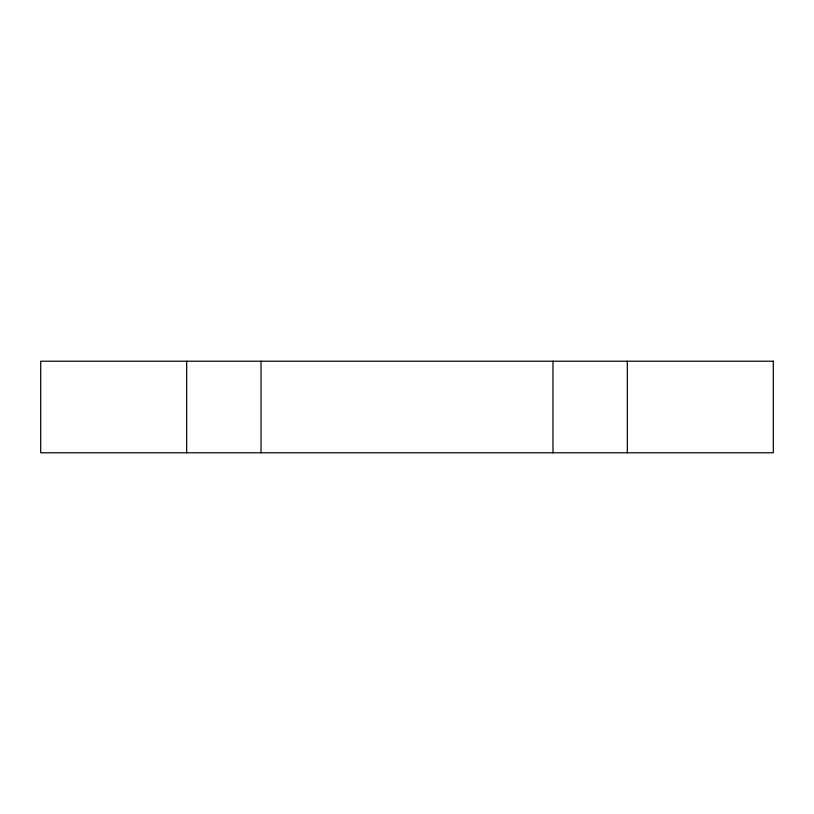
<?xml version="1.0" encoding="UTF-8"?>
<svg xmlns="http://www.w3.org/2000/svg" width="814" height="814" viewBox="0 0 814 814"><rect width="100%" height="100%" fill="white"/><g stroke="black" fill="none" stroke-linecap="round" stroke-linejoin="round"><path stroke-width="1.22" d="M627.329 361.213L627.329 452.788M552.971 361.213L552.971 452.788M261.029 361.213L261.029 452.788M186.671 361.213L186.671 452.788M773.3 361.213L40.7 361.213L40.7 452.788L773.3 452.788L773.3 361.213"/></g></svg>
